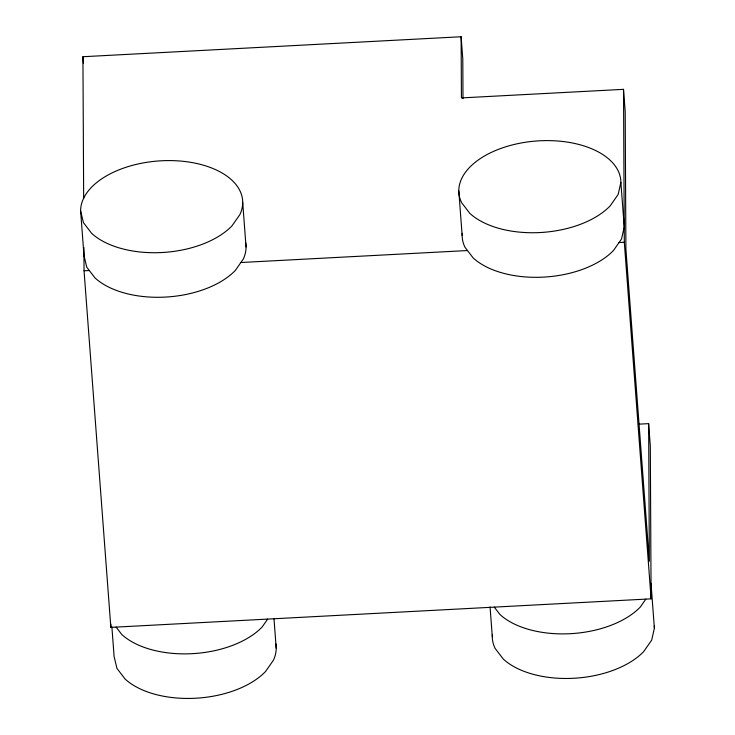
<?xml version="1.0" encoding="UTF-8"?>
<svg xmlns="http://www.w3.org/2000/svg" width="735" height="735" viewBox="0 0 735 735"><rect width="100%" height="100%" fill="white"/><g stroke="black" fill="none" stroke-linecap="round" stroke-linejoin="round"><path stroke-width="1.1" d="M620.882 182.39L618.181 194.417L610.151 205.901A81.199 45.8 -4.3 0 1 469.784 213.315L461.626 202.685A81.199 45.8 -4.3 0 1 529.025 141.754A81.199 45.8 -4.3 0 1 620.882 182.39L624.236 226.968L621.534 238.985L613.495 250.479A81.199 45.8 -4.3 0 1 473.129 257.893L464.979 247.254A81.199 45.8 -4.3 0 1 462.232 233.353M654.279 625.954A81.199 45.8 -4.3 0 1 654.38 628.122L651.679 640.139L643.639 651.633A81.199 45.8 -4.3 0 1 503.273 659.047L495.124 648.408A81.199 45.8 -4.3 0 1 492.376 634.507M267.659 619.091L262.11 627.038A81.199 45.8 -4.3 0 1 121.744 634.452L116.112 627.102M645.845 599.117L640.295 607.055A81.199 45.8 -4.3 0 1 499.929 614.469L494.297 607.119M83.671 198.386L82.926 56.724L461.111 36.75L462.793 59.039L462.995 98.683M638.357 424.187L648.637 423.645L649.354 561.264L625.908 249.257L625.191 111.637L623.51 89.348L461.433 97.911L461.111 36.75M648.637 423.645L650.31 445.934L651.109 598.841L110.847 627.378L84.047 270.792L89.312 270.517M240.869 262.514L467.497 250.543M619.054 242.532L624.309 242.256L623.51 89.348M80.62 210.936L83.45 222.659L91.599 233.298A81.199 45.8 -4.3 0 0 231.966 225.884L240.005 214.39A81.199 45.8 -4.3 0 0 171.999 160.616A81.199 45.8 -4.3 0 0 80.62 210.936L83.974 255.504L86.794 267.237L94.953 277.867A81.199 45.8 -4.3 0 0 235.31 270.452L243.349 258.959A81.199 45.8 -4.3 0 0 245.665 242.614M651.026 583.544L654.38 628.122M624.309 242.256L651.109 598.841M458.805 190.953L462.159 235.531M490.07 606.963L492.303 636.685M242.697 202.373L246.05 246.942M273.962 618.383L276.195 648.095M82.926 56.724L83.432 63.412M111.885 626.946L114.118 656.658L116.938 668.381L125.097 679.021A81.199 45.8 -4.3 0 0 265.454 671.606L273.493 660.113A81.199 45.8 -4.3 0 0 275.809 643.768M110.829 624.098L110.847 627.378M83.928 247.511L84.047 270.792"/></g></svg>
